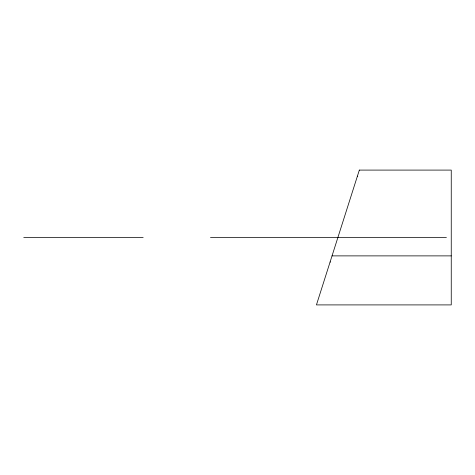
<?xml version="1.0" encoding="UTF-8"?>
<svg xmlns="http://www.w3.org/2000/svg" width="475" height="475" viewBox="0 0 475 475"><rect width="100%" height="100%" fill="white"/><g stroke="black" fill="none" stroke-linecap="round" stroke-linejoin="round"><path stroke-width="0.71" d="M357.384 176.219L357.764 176.219M23.75 237.5L143.171 237.5M210.484 237.5L446.405 237.5M332.037 255.882L451.25 255.882M330.089 262.01L330.469 262.01M359.332 170.092L316.439 304.908L451.25 304.908L451.25 170.092L359.332 170.092"/></g></svg>
